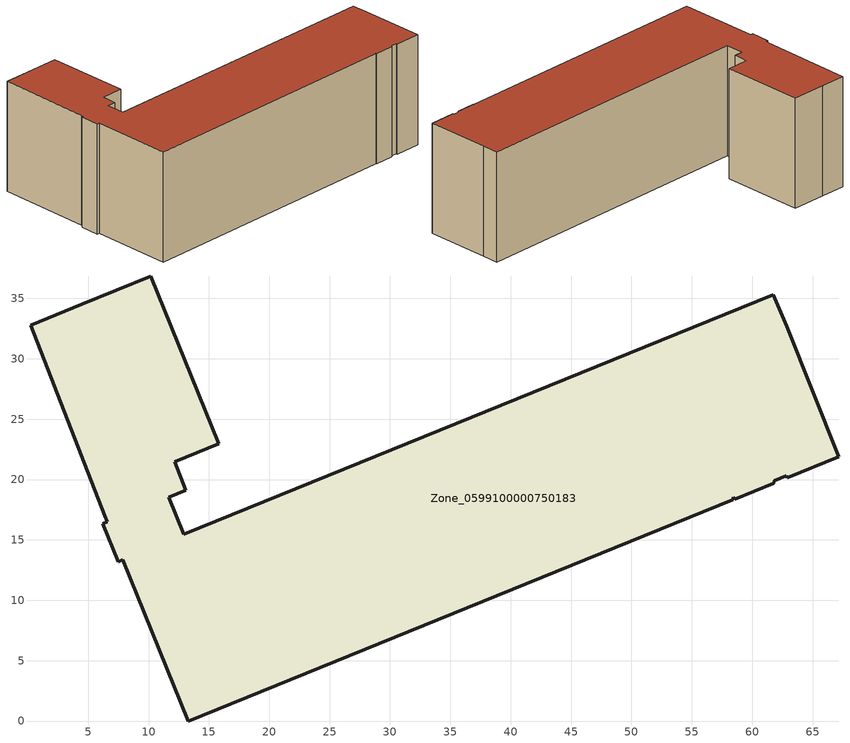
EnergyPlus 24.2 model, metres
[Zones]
Zone_0599100000750183
 floor ground (C_G): 61.84,19.9 61.78,19.7 58.54,18.39 58.45,18.52 58.39,18.33 13.3,0 7.87,13.37 7.48,13.18 6.22,16.35 6.58,16.51 6.38,17.01 0.23,32.8 4.46,34.53 10.2,36.86 15.83,22.97 12.15,21.48 13.1,19.1 11.69,18.54 12.92,15.48 61.75,35.29 62.85,32.69 67.18,21.9 62.9,20.16 62.82,20.32 z0
 wall outside (C_F): 6.22,16.35 7.48,13.18 7.87,13.37 13.3,0 58.39,18.33 58.45,18.52 58.54,18.39 61.78,19.7 61.84,19.9 62.82,20.32 62.9,20.16 67.18,21.9 62.85,32.69 61.75,35.29 12.92,15.48 11.69,18.54 13.1,19.1 12.15,21.48 15.83,22.97 10.2,36.86 4.46,34.53 0.23,32.8 6.38,17.01 6.58,16.51 6.22,16.35 z0:19.82
 roof outside (C_R): 58.39,18.33 58.45,18.52 58.54,18.39 61.78,19.7 61.84,19.9 62.82,20.32 62.9,20.16 67.18,21.9 62.85,32.69 61.75,35.29 12.92,15.48 11.69,18.54 13.1,19.1 12.15,21.48 15.83,22.97 10.2,36.86 4.46,34.53 0.23,32.8 6.38,17.01 6.58,16.51 6.22,16.35 7.48,13.18 7.87,13.37 13.3,0 z19.82
[BUILDING]
Pand.0599100000750183: North Axis=0; Terrain=City; Loads Convergence Tolerance Value=0.04; Temperature Convergence Tolerance Value=0.4; Solar Distribution=FullExterior; Maximum Number of Warmup Days=25; Minimum Number of Warmup Days=1
[Site:Location]
Rotterdam.The.Hague.AP_ZH_NLD Design_Conditions: Latitude=51.96; Longitude=4.45; Time Zone=1; Elevation=-4.5
[SITE:GROUNDTEMPERATURE:BUILDINGSURFACE]
18, 18, 18, 18, 18, 18, 18, 18, 18, 18, 18, 18
[MATERIAL] Thermal Absorptance=0.9; Solar Absorptance=0.7; Visible Absorptance=0.7
Name | Roughness | Thickness | Conductivity | Density | Specific Heat
G.TI.1992-2005 | MediumSmooth | 0.15 | 0.06 | 540 | 1210
F.TI.1992-2005 | Rough | 0.3 | 0.12 | 1920 | 840
R.TI.1992-2005 | MediumRough | 0.2 | 0.08 | 1500 | 1000
[CONSTRUCTION]
C_G: G.TI.1992-2005
C_F: F.TI.1992-2005
C_R: R.TI.1992-2005
[ZONE]
Zone_0599100000750183: Type=1; Multiplier=1; Ceiling Height=Autocalculate; Volume=Autocalculate; Floor Area=autocalculate; Part of Total Floor Area=Yes
[ZONEINFILTRATION:DESIGNFLOWRATE]
Infil_Zone_0599100000750183: Zone or ZoneList or Space or SpaceList=Zone_0599100000750183; Schedule=AlwaysOn; Design Flow Rate Calculation Method=Flow/Area; Flow Rate per Floor Area=0.0015; Constant Term Coefficient=1; Temperature Term Coefficient=0; Velocity Term Coefficient=0; Velocity Squared Term Coefficient=0
[HVACTEMPLATE:ZONE:IDEALLOADSAIRSYSTEM]
Zone_0599100000750183: Maximum Heating Supply Air Temperature=50; Minimum Cooling Supply Air Temperature=13; Maximum Heating Supply Air Humidity Ratio=0.0156; Minimum Cooling Supply Air Humidity Ratio=0.0077; Heating Limit=NoLimit; Cooling Limit=NoLimit; Dehumidification Control Type=ConstantSensibleHeatRatio; Cooling Sensible Heat Ratio=0.7; Dehumidification Setpoint=60; Humidification Control Type=None; Humidification Setpoint=30; Outdoor Air Method=None; Outdoor Air Flow Rate per Person=0.00944; Outdoor Air Flow Rate per Zone Floor Area=0; Outdoor Air Flow Rate per Zone=0; Demand Controlled Ventilation Type=None; Outdoor Air Economizer Type=NoEconomizer; Heat Recovery Type=None; Sensible Heat Recovery Effectiveness=0.7; Latent Heat Recovery Effectiveness=0.65
[ZONECONTROL:THERMOSTAT]
ThermostatControl_Zone_0599100000750183: Zone or ZoneList=Zone_0599100000750183; Control Type Schedule=DualSetpointControlType; Control 1=Thermostat_Zone_0599100000750183; Temperature Difference Between Cutout And Setpoint=0
[THERMOSTATSETPOINT:DUALSETPOINT]
Thermostat_Zone_0599100000750183: Heating Setpoint Temperature Schedule=HeatingSetpoint_Zone_0599100000750183; Cooling Setpoint Temperature Schedule=CoolingSetpoint_Zone_0599100000750183
[SCHEDULE:COMPACT]
HeatingSetpoint_Zone_0599100000750183: Through: 12/31, For: AllDays, Until: 24:00, 21
CoolingSetpoint_Zone_0599100000750183: Through: 12/31, For: AllDays, Until: 24:00, 24
DualSetpointControlType: Through: 12/31, For: AllDays, Until: 24:00, 4
AlwaysOn: Through: 12/31, For: AllDays, Until: 24:00, 1
